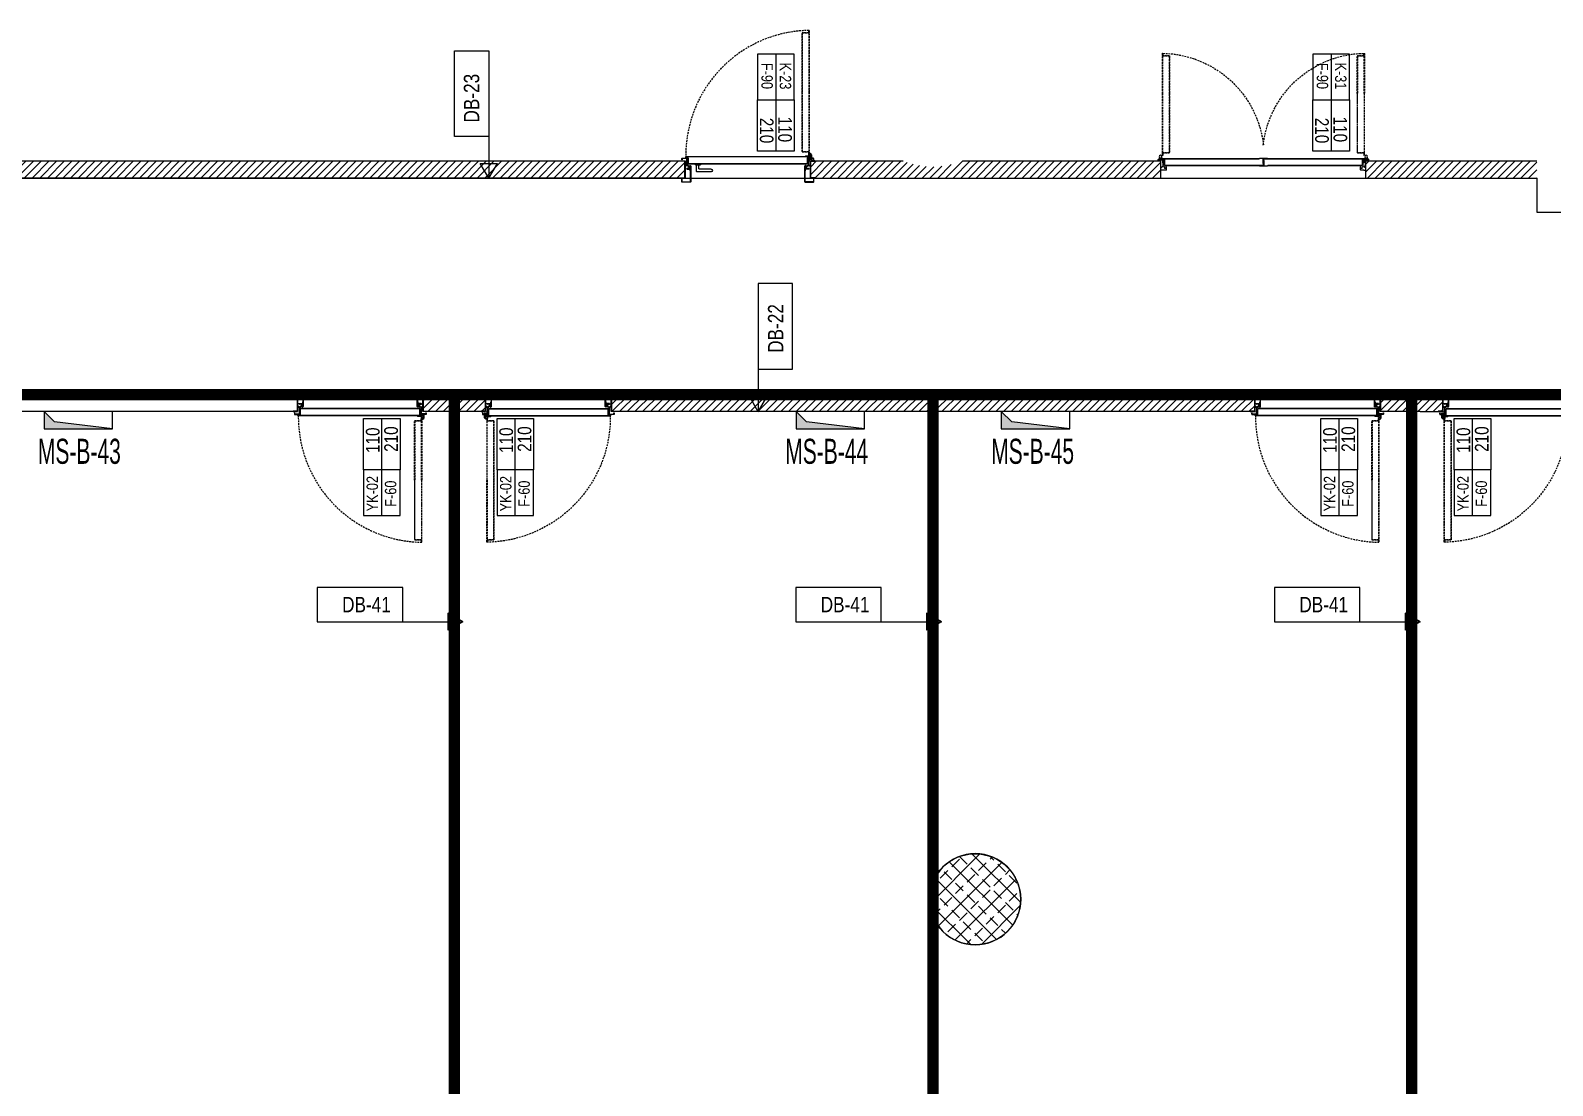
# Model space of a CAD drawing. Header units: centimetres. Extents: x -72470 to -43129, y -18750 to -16337.
# Drawn here: x -61055 to -59719, y -17376 to -16450 of the extents above; entities that cross this region are included whole.
import ezdxf
from ezdxf.enums import TextEntityAlignment as Align

# ---------------------------------------------------------------- set-up
doc = ezdxf.new("R2010")
doc.units = ezdxf.units.CM
doc.header["$MEASUREMENT"] = 0
doc.linetypes.add('11-021_3001-BLOK_B_ZEMIN_KAT$0$HIDDEN2', pattern=[4.7625, 3.175, -1.5875])
doc.linetypes.add('DUZ', pattern=[0])
doc.layers.get('0').update_dxf_attribs({"linetype": 'DUZ', "lineweight": 0})
doc.layers.get('Defpoints').update_dxf_attribs({"lineweight": 0})
doc.layers.add('11-021_3001-BLOK_B_ZEMIN_KAT$0$2DALANNET', color=1, linetype='Continuous', plot=False)
for name, color, linetype in [('11-021_3001-BLOK_B_ZEMIN_KAT$0$2DDUVAR', 3, 'Continuous'), ('11-021_3001-BLOK_B_ZEMIN_KAT$0$2DKAPI', 180, 'Continuous'), ('11-021_3001-BLOK_B_ZEMIN_KAT$0$2DKAPIPOZU', 162, 'Continuous'), ('11-021_3001-BLOK_B_ZEMIN_KAT$0$2DPOZ DUVAR', 144, 'Continuous'), ('11-021_3001-BLOK_B_ZEMIN_KAT$0$2DSIVA', 30, 'Continuous'), ('11-021_3001-BLOK_B_ZEMIN_KAT$0$2DTARAMA-DUVAR', 250, 'Continuous'), ('11-021_3001-BLOK_B_ZEMIN_KAT$0$2DTARAMA1', 253, 'Continuous'), ('11-021_3001-BLOK_B_ZEMIN_KAT$0$2DYAZI_SAFT', 212, 'Continuous'), ('11-021_500-BLOK A-str_zemin_kat$0$2DKOLON', 4, 'Continuous'), ('11-021_500-BLOK A-str_zemin_kat$0$2DTARAMA1', 253, 'Continuous'), ('11-021_500-BLOK B-str_zemin_kat$0$2DTARAMA-SAFT', 251, 'Continuous'), ('11-021_500-BLOK B-str_zemin_kat$0$2DTARAMA1', 253, 'Continuous'), ('AREA_JLL', 242, 'Continuous')]:
    doc.layers.add(name, color=color, linetype=linetype)
doc.styles.add('11-021_3001-BLOK_B_ZEMIN_KAT$0$ARIAL', font='arial.ttf', dxfattribs={"width": 0.8})
doc.styles.add('11-021_3001-BLOK_B_ZEMIN_KAT$0$OLCU', font='arial.ttf', dxfattribs={"width": 0.8})
doc.styles.add('11-021_3001-BLOK_B_ZEMIN_KAT$0$yazi', font='calibri.ttf', dxfattribs={"width": 0.6})
pattern_1 = [(45, (-56902.8123, -18059.437), (-3.367596, 3.367596), [])]

# ---------------------------------------------------------------- blocks, each defined once
blk = doc.blocks.new('11-021_3001-BLOK_B_ZEMIN_KAT$0$KT-110')
blk.add_line((108.4, 2.5), (108.4, 2.5))
at = {"layer": '11-021_3001-BLOK_B_ZEMIN_KAT$0$2DKAPI'}
for p, q in [((-1.7, 2.3), (-1.7, 2.1)), ((-1.4, 2.3), (-1.4, 2.1)), ((1.1, 2), (-1.2, 2)), ((1.1, 1.7), (-1.2, 1.7)), ((-1, 2), (-1, 2.3)), ((1.1, 2), (1.7, 2)), ((1.2, 1.5), (1.2, -0.5)), ((1.5, 1.5), (1.5, -0.5)), ((108.5, 1.5), (108.5, -0.5)), ((1.7, -7), (0.1, -7)), ((1.5, -0.5), (1.2, -0.5)), ((108.3, -7), (110, -7))]:
    blk.add_line(p, q, dxfattribs=at)
at = {"layer": '11-021_3001-BLOK_B_ZEMIN_KAT$0$2DKAPI', "lineweight": -2}
for p, q in [((-0.9, 5.3), (-0.9, 2.5)), ((-0.4, 5.3), (-0.4, 2.5)), ((-0.2, 4.2), (0, 4.6)), ((0.2, 4), (2.1, 3.7)), ((0.6, 3.5), (0.6, 2.7)), ((0.7, 3.7), (109.6, 3.7)), ((0.7, 3.5), (109.6, 3.5)), ((0.7, 3.5), (0.7, 2.7)), ((0.7, 2.7), (2.7, 2.7)), ((0.7, 2.6), (2.8, 2.6)), ((0.8, 2.9), (2.8, 2.9)), ((0.8, 2.9), (0.8, 2.8)), ((0.8, 2.8), (2.8, 2.8)), ((1.3, 4.3), (2.1, 4.2)), ((2.2, 4.2), (4.4, 4.2)), ((2.5, 2.6), (2.8, 2.4)), ((2.7, 2.7), (2.7, 2.6)), ((2.8, 2.8), (2.8, -2.6)), ((2.9, 2.8), (2.9, -2.6)), ((107.4, 2.8), (107.4, -2.6)), ((107.5, 2.9), (109.5, 2.9)), ((107.5, 2.8), (109.5, 2.8)), ((107.5, 2.8), (107.5, -2.6)), ((107.5, 2.6), (109.6, 2.6)), ((107.5, 2.4), (107.7, 2.6)), ((107.6, 2.7), (109.6, 2.7)), ((107.6, 2.7), (107.6, 2.6)), ((109.5, 2.9), (109.5, 2.8)), ((109.6, 3.5), (109.6, 2.7)), ((109.7, 3.5), (109.7, 2.7)), ((2.9, -2.6), (107.4, -2.6)), ((2.9, -2.8), (107.4, -2.8)), ((4.9, -8.5), (4.9, -4.4)), ((105.2, -8.5), (105.2, -4.4))]:
    blk.add_line(p, q, dxfattribs=at)
at = {"layer": '11-021_3001-BLOK_B_ZEMIN_KAT$0$2DKAPI'}
for points in [[(0, -15), (-4, -15), (-4, -14.7), (-1, -14.7), (-0.3, -14.7), (-0.3, -0.3), (-4, -0.3), (-4, 0), (0, 0)], [(1.7, 1.6), (1.9, 1.6), (1.9, -0.4), (1.7, -0.4)], [(108.1, 1.6), (108.3, 1.6), (108.3, -0.4), (108.1, -0.4)], [(110, -15), (114, -15), (114, -14.7), (111, -14.7), (110.3, -14.7), (110.3, -0.3), (114, -0.3), (114, 0), (110, 0)]]:
    blk.add_lwpolyline(points, close=True, dxfattribs=at)
at = {"layer": '11-021_3001-BLOK_B_ZEMIN_KAT$0$2DKAPI', "lineweight": -2}
for points in [[(3.1, -4.4), (3.1, -5.1, 0.414214), (3.3, -5.3), (4.1, -5.3, 0.494565), (4.3, -5), (4.3, -5), (4.1, -4.4, -1.142909), (4.7, -4.3), (4.7, -6.6, -0.414214), (4.3, -7), (1.7, -7), (1.7, -6.8), (4.3, -6.8, 0.414214), (4.5, -6.6), (4.5, -4.3, 1.142909), (4.3, -4.3), (4.5, -5, -0.494565), (4.1, -5.5), (3.3, -5.5, -0.414214), (2.9, -5.1), (2.9, -4.4, 0.414214), (2.7, -4.2), (1.9, -4.2, -0.388473), (1.5, -3.8), (1.5, -3.8), (1.5, -3.8, -0.016382), (1.5, -3.8), (1.5, 1.6, -0.267949), (1.7, 1.9, 0.767327), (1.6, 2.3), (-2.4, 2.3, 0.414214), (-2.6, 2.1), (-2.6, 1), (-2.8, 1), (-2.8, 2.1, -0.414214), (-2.4, 2.5), (1.6, 2.5, -0.767327), (1.8, 1.8, 0.267949), (1.7, 1.6), (1.7, -3.8, 0.414214), (1.9, -4), (2.7, -4, -0.414214)], [(106.9, -4.4), (106.9, -5.1, -0.414214), (106.7, -5.3), (105.9, -5.3, -0.494565), (105.7, -5), (105.7, -5), (105.9, -4.4, 1.142909), (105.3, -4.3), (105.3, -6.6, 0.414214), (105.7, -7), (108.3, -7), (108.3, -6.8), (105.7, -6.8, -0.414214), (105.5, -6.6), (105.5, -4.3, -1.142909), (105.7, -4.3), (105.5, -5, 0.494565), (105.9, -5.5), (106.7, -5.5, 0.414214), (107.1, -5.1), (107.1, -4.4, -0.414214), (107.3, -4.2), (108.1, -4.2, 0.388473), (108.5, -3.8), (108.5, -3.8), (108.5, -3.8, 0.016382), (108.5, -3.8), (108.5, 1.6, 0.267949), (108.3, 1.9, -0.767327), (108.4, 2.3), (112.4, 2.3, -0.414214), (112.6, 2.1), (112.6, 1), (112.8, 1), (112.8, 2.1, 0.414214), (112.4, 2.5), (108.4, 2.5, 0.767327), (108.2, 1.8, -0.267949), (108.3, 1.6), (108.3, -3.8, -0.414214), (108.1, -4), (107.3, -4, 0.414214)], [(5, -18.2, -0.414214), (4.8, -18.5), (-2.6, -18.5, -0.414214), (-2.9, -18.2), (-2.9, -16), (-2.8, -16), (-2.8, -18.2, 0.414214), (-2.6, -18.3), (4.8, -18.3, 0.414214), (4.9, -18.2), (4.9, -8.5, -1), (4.4, -8.5), (4.4, -7.5), (4.6, -7.5), (4.6, -8.5, 1), (4.7, -8.5), (4.7, -4.4, -1), (5, -4.4)], [(105, -18.2, 0.414214), (105.3, -18.5), (112.7, -18.5, 0.414214), (112.9, -18.2), (112.9, -16), (112.8, -16), (112.8, -18.2, -0.414214), (112.7, -18.3), (105.3, -18.3, -0.414214), (105.2, -18.2), (105.2, -8.5, 1), (105.6, -8.5), (105.6, -7.5), (105.5, -7.5), (105.5, -8.5, -1), (105.3, -8.5), (105.3, -4.4, 1), (105, -4.4)]]:
    blk.add_lwpolyline(points, format="xyb", close=True, dxfattribs=at)
at = {"layer": '11-021_3001-BLOK_B_ZEMIN_KAT$0$2DKAPI'}
for points in [[(0.2, -4.9), (0, -4.7), (1.3, -3.6), (1.5, -3.8, 0.005789), (1.5, -3.8)], [(4.1, -6.6), (4, -6.4), (2.8, -6.6), (1.6, -6.5, 0.465986), (1.4, -6.7), (1.4, -6.9, 0.414214), (1.6, -7.1), (4.5, -7.1, -0.414214), (4.6, -7.2), (4.6, -8.5), (4.7, -8.5), (4.7, -7.2, 0.414214), (4.5, -7), (1.6, -7, -0.414214), (1.5, -6.9), (1.5, -6.7, -0.465987), (1.6, -6.6), (2.8, -6.8)], [(106, -6.6), (106, -6.4), (107.3, -6.6), (108.4, -6.5, -0.465986), (108.7, -6.7), (108.7, -6.9, -0.414214), (108.4, -7.1), (105.6, -7.1, 0.414214), (105.5, -7.2), (105.5, -8.5), (105.3, -8.5), (105.3, -7.2, -0.414214), (105.6, -7), (108.4, -7, 0.414214), (108.5, -6.9), (108.5, -6.7, 0.465987), (108.4, -6.6), (107.3, -6.8)], [(109.8, -4.9), (110, -4.7), (108.7, -3.6), (108.5, -3.8, -0.005789), (108.5, -3.8)]]:
    blk.add_lwpolyline(points, format="xyb", close=True, dxfattribs=at)
at = {"layer": '11-021_3001-BLOK_B_ZEMIN_KAT$0$2DKAPI', "lineweight": -2}
blk.add_circle((0.4, 5.3), 0.8, dxfattribs=at)
at = {"layer": '11-021_3001-BLOK_B_ZEMIN_KAT$0$2DKAPI'}
for centre, radius, start, end in [((-1.2, 2.1), 0.45, 180, 270), ((-1.2, 2.1), 0.15, 180, 270), ((1.1, 1.5), 0.45, 0, 90), ((1.1, 1.5), 0.15, 0, 90), ((0, -4.7), 0.3, 270, 308.8945), ((1.5, -3.8), 0.3, 218.8945, 292.0243), ((108.5, -3.8), 0.3, 247.9757, 321.1055), ((110, -4.7), 0.3, 231.1055, 270)]:
    blk.add_arc(centre, radius, start, end, dxfattribs=at)
at = {"layer": '11-021_3001-BLOK_B_ZEMIN_KAT$0$2DKAPI', "lineweight": -2}
for centre, radius, start, end in [((0.4, 5.3), 1.3, 232.0201, 180), ((0.7, 3.5), 0.1, 90, 180), ((0.7, 2.7), 0.1, 180, 270), ((2.2, 4.7), 0.5, 259.1988, 270), ((2.2, 4.2), 0.5, 259.3041, 270), ((2.8, 2.8), 0.1, 0, 90), ((4.4, 3.7), 0.5, 0, 90), ((107.5, 2.8), 0.1, 90, 180), ((109.6, 3.5), 0.1, 0, 90), ((109.6, 2.7), 0.1, 270, 0), ((2.9, -2.6), 0.1, 180, 270), ((107.4, -2.6), 0.1, 270, 0)]:
    blk.add_arc(centre, radius, start, end, dxfattribs=at)
at = {"layer": '11-021_3001-BLOK_B_ZEMIN_KAT$0$2DTARAMA1', "linetype": '11-021_3001-BLOK_B_ZEMIN_KAT$0$HIDDEN2', "ltscale": 0.5}
for points in [[(7.3, 60.2), (7.3, 112.3, 0.414214), (7.1, 112.4), (1.4, 112.4, -0.414214), (1.3, 112.6), (1.3, 114.4, -1), (1.3, 114.4), (1.3, 112.6, 1), (1.5, 112.6), (1.5, 114.4, 1), (1.1, 114.4), (1.1, 60.2)], [(1.2, 60.2), (1.2, 114.4, -1), (1.4, 114.4), (1.4, 112.6, -1), (1.4, 112.6), (1.4, 114.4, 1), (1.2, 114.4), (1.2, 112.6, 0.414214), (1.4, 112.4), (7.1, 112.4, -0.414214), (7.2, 112.3), (7.2, 60.2)], [(7.3, 60.2), (7.3, 60.2), (7.3, 8.2, -0.414214), (7.1, 8.1), (1.4, 8.1, 0.414214), (1.3, 7.9), (1.3, 6.1, 1), (1.3, 6.1), (1.3, 7.9, -1), (1.5, 7.9), (1.5, 6.1, -1), (1.1, 6.1), (1.1, 60.2)], [(1.2, 60.2), (1.2, 60.2), (1.2, 6.1, 1), (1.4, 6.1), (1.4, 7.9, 1), (1.4, 7.9), (1.4, 6.1, -1), (1.2, 6.1), (1.2, 7.9, -0.414214), (1.4, 8.1), (7.1, 8.1, 0.414214), (7.2, 8.2), (7.2, 60.2)]]:
    blk.add_lwpolyline(points, format="xyb", dxfattribs=at)
blk.add_arc((-0.5, 4.7), 109.9, 359.0431, 89.046, dxfattribs=at)
at = {"layer": 'Defpoints'}
blk.add_lwpolyline([(110, -15), (110, 0), (117.8, 0)], dxfattribs=at)
blk = doc.blocks.new('11-021_3001-BLOK_B_ZEMIN_KAT$0$KAPINO')
blk.add_line((-19, 11.1), (66, 11.1))
for points in [[(21, 27.1), (-19, 27.1), (-19, -5), (21, -5)], [(21, 27.1), (66, 27.1), (66, -5), (21, -5)]]:
    blk.add_lwpolyline(points, close=True)
at = {"color": 2, "style": '11-021_3001-BLOK_B_ZEMIN_KAT$0$OLCU', "width": 0.8}
for tag, height, p in [('KAP.NO', 10, (0, 19.5)), ('GENISLIK', 12, (46.9, 19.1)), ('YANGIN', 10, (0, 3.4)), ('YUKSEKLIK', 12, (47.9, 3))]:
    blk.add_attdef(tag, text='', height=height, dxfattribs=at).set_placement(p, align=Align.MIDDLE_CENTER)
blk = doc.blocks.new('*U21')
for p, q in [((-78.6, 0), (-28.6, 0)), ((-28.6, 0), (6.56, 0)), ((6.56, 0), (-2.1, 5)), ((-2.1, 5), (-2.1, -5)), ((6.56, 0), (-2.1, -5))]:
    blk.add_line(p, q)
blk.add_lwpolyline([(-78.6, 0), (-28.6, 0), (-28.6, 20), (-78.6, 20)], close=True)
at = {"style": '11-021_3001-BLOK_B_ZEMIN_KAT$0$yazi'}
blk.add_attdef('DUVARTIPI', text='', height=9, dxfattribs=at).set_placement((-52.63, 8.31), align=Align.MIDDLE_CENTER)
blk = doc.blocks.new('*U22')
for p, q in [((-78.6, 0), (-28.6, 0)), ((-28.6, 0), (-4.15, 0)), ((-4.15, 0), (-12.81, 5)), ((-12.81, 5), (-12.81, -5)), ((-4.15, 0), (-12.81, -5))]:
    blk.add_line(p, q)
blk.add_lwpolyline([(-78.6, 0), (-28.6, 0), (-28.6, 20), (-78.6, 20)], close=True)
at = {"style": '11-021_3001-BLOK_B_ZEMIN_KAT$0$yazi'}
blk.add_attdef('DUVARTIPI', text='', height=9, dxfattribs=at).set_placement((-52.63, 8.31), align=Align.MIDDLE_CENTER)
blk = doc.blocks.new('11-021_3001-BLOK_B_ZEMIN_KAT$0$KÇ KOLU')
at = {"layer": '11-021_3001-BLOK_B_ZEMIN_KAT$0$2DKAPI'}
for p, q in [((-2.3, 0), (2.2, 0)), ((2.2, 0), (2.2, -0.5)), ((-11.7, -4.4), (-1.4, -4.4, 0)), ((-11.7, -6.7), (0.9, -6.7, 0)), ((-2.3, 0), (-2.3, -0.5)), ((-1.3, -0.5, 0), (-2.3, -0.5)), ((-1.3, -0.5, 0), (1.1, -0.5, 0)), ((-1.1, -4.1, 0), (-1.1, -0.5, 0)), ((1.1, -0.5, 0), (2.2, -0.5)), ((1.1, -6.4, 0), (1.1, -0.5, 0))]:
    blk.add_line(p, q, dxfattribs=at)
at = {"layer": '11-021_3001-BLOK_B_ZEMIN_KAT$0$2DKAPI', "extrusion": (1.39258e-08, -8.46361e-09, 1)}
blk.add_line((1.2, -0.5, 0), (-1.2, -0.5, 0), dxfattribs=at)
at = {"layer": '11-021_3001-BLOK_B_ZEMIN_KAT$0$2DKAPI'}
for centre, radius, start, end in [((-11.7, -5.5), 1.15, 90, 270), ((0.9, -6.4, 0), 0.25, 270.001, 0.001)]:
    blk.add_arc(centre, radius, start, end, dxfattribs=at)
at = {"layer": '11-021_3001-BLOK_B_ZEMIN_KAT$0$2DKAPI', "extrusion": (-1.0365e-12, 6.70829e-08, 1)}
blk.add_arc((-1.4, -4.1, 0), 0.25, 270.001, 0, dxfattribs=at)
blk = doc.blocks.new('11-021_3001-BLOK_B_ZEMIN_KAT$0$k-22-15')
blk.add_line((-108.4, 2.5), (-108.4, 2.5))
at = {"layer": '11-021_3001-BLOK_B_ZEMIN_KAT$0$2DDUVAR'}
for p, q in [((-110, -15), (-110, 0)), ((0, -15), (0, 0))]:
    blk.add_line(p, q, dxfattribs=at)
at = {"layer": '11-021_3001-BLOK_B_ZEMIN_KAT$0$2DKAPI', "lineweight": -2}
for p, q in [((-109.7, 3.5), (-109.7, 2.7)), ((-0.7, 3.7), (-109.6, 3.7)), ((-0.7, 3.5), (-109.6, 3.5)), ((-109.6, 3.5), (-109.6, 2.7)), ((-107.6, 2.7), (-109.6, 2.7)), ((-107.5, 2.6), (-109.6, 2.6)), ((-107.5, 2.9), (-109.5, 2.9)), ((-109.5, 2.9), (-109.5, 2.7)), ((-107.5, 2.7), (-109.5, 2.7)), ((-107.5, 2.4), (-107.7, 2.6)), ((-107.6, 2.7), (-107.6, 2.6)), ((-107.5, 2.7), (-107.5, -2.6)), ((-107.4, 2.7), (-107.4, -2.6)), ((-2.2, 4.2), (-4.4, 4.2)), ((-2.9, 2.7), (-2.9, -2.6)), ((-0.8, 2.9), (-2.8, 2.9)), ((-0.8, 2.7), (-2.8, 2.7)), ((-2.8, 2.7), (-2.8, -2.6)), ((-0.7, 2.6), (-2.8, 2.6)), ((-2.5, 2.6), (-2.8, 2.4)), ((-0.7, 2.7), (-2.7, 2.7)), ((-2.7, 2.7), (-2.7, 2.6)), ((-1.3, 4.3), (-2.1, 4.2)), ((-0.2, 4), (-2.1, 3.7)), ((-0.8, 2.9), (-0.8, 2.7)), ((-0.7, 3.5), (-0.7, 2.7)), ((-0.6, 3.5), (-0.6, 2.7)), ((0.2, 4.2), (0, 4.6)), ((0.4, 5.3), (0.4, 2.5)), ((0.9, 5.3), (0.9, 2.5)), ((-2.9, -2.6), (-107.4, -2.6)), ((-2.9, -2.8), (-107.4, -2.8)), ((-105.2, -8.5), (-105.2, -4.4)), ((-4.9, -8.5), (-4.9, -4.4))]:
    blk.add_line(p, q, dxfattribs=at)
at = {"layer": '11-021_3001-BLOK_B_ZEMIN_KAT$0$2DKAPI'}
for p, q in [((-108.5, 1.5), (-108.5, -0.5)), ((-1.1, 2), (-1.7, 2)), ((-1.5, 1.5), (-1.5, -0.5)), ((-1.2, 1.5), (-1.2, -0.5)), ((-1.1, 2), (1.2, 2)), ((-1.1, 1.7), (1.2, 1.7)), ((1, 2), (1, 2.3)), ((1.4, 2.3), (1.4, 2.1)), ((1.7, 2.3), (1.7, 2.1)), ((-1.5, -0.5), (-1.2, -0.5))]:
    blk.add_line(p, q, dxfattribs=at)
for points in [[(-110, -15), (-114, -15), (-114, -14.7), (-111, -14.7), (-110.3, -14.7), (-110.3, -0.3), (-114, -0.3), (-114, 0), (-110, 0)], [(-108.1, 1.6), (-108.3, 1.6), (-108.3, -0.4), (-108.1, -0.4)], [(-1.7, 1.6), (-1.9, 1.6), (-1.9, -0.4), (-1.7, -0.4)], [(0, -15), (4, -15), (4, -14.7), (1, -14.7), (0.3, -14.7), (0.3, -0.3), (4, -0.3), (4, 0), (0, 0)]]:
    blk.add_lwpolyline(points, close=True, dxfattribs=at)
at = {"layer": '11-021_3001-BLOK_B_ZEMIN_KAT$0$2DKAPI', "lineweight": -2}
for points in [[(-106.9, -4.4), (-106.9, -5.1, 0.414214), (-106.7, -5.3), (-105.9, -5.3, 0.494565), (-105.7, -5), (-105.7, -5), (-105.9, -4.4, -1.142909), (-105.3, -4.3), (-105.3, -6.6, -0.414214), (-105.7, -7), (-108.3, -7), (-108.3, -6.8), (-105.7, -6.8, 0.414214), (-105.5, -6.6), (-105.5, -4.3, 1.142909), (-105.7, -4.3), (-105.5, -5, -0.494565), (-105.9, -5.5), (-106.7, -5.5, -0.414214), (-107.1, -5.1), (-107.1, -4.4, 0.414214), (-107.3, -4.2), (-108.1, -4.2, -0.388473), (-108.5, -3.8), (-108.5, -3.8), (-108.5, -3.8, -0.016382), (-108.5, -3.8), (-108.5, 1.6, -0.267949), (-108.3, 1.9, 0.767327), (-108.4, 2.3), (-112.4, 2.3, 0.414214), (-112.6, 2.1), (-112.6, 1), (-112.8, 1), (-112.8, 2.1, -0.414214), (-112.4, 2.5), (-108.4, 2.5, -0.767327), (-108.2, 1.8, 0.267949), (-108.3, 1.6), (-108.3, -3.8, 0.414214), (-108.1, -4), (-107.3, -4, -0.414214)], [(-3.1, -4.4), (-3.1, -5.1, -0.414214), (-3.3, -5.3), (-4.1, -5.3, -0.494565), (-4.3, -5), (-4.3, -5), (-4.1, -4.4, 1.142909), (-4.7, -4.3), (-4.7, -6.6, 0.414214), (-4.3, -7), (-1.7, -7), (-1.7, -6.8), (-4.3, -6.8, -0.414214), (-4.5, -6.6), (-4.5, -4.3, -1.142909), (-4.3, -4.3), (-4.5, -5, 0.494565), (-4.1, -5.5), (-3.3, -5.5, 0.414214), (-2.9, -5.1), (-2.9, -4.4, -0.414214), (-2.7, -4.2), (-1.9, -4.2, 0.388473), (-1.5, -3.8), (-1.5, -3.8), (-1.5, -3.8, 0.016382), (-1.5, -3.8), (-1.5, 1.6, 0.267949), (-1.7, 1.9, -0.767327), (-1.6, 2.3), (2.4, 2.3, -0.414214), (2.6, 2.1), (2.6, 1), (2.8, 1), (2.8, 2.1, 0.414214), (2.4, 2.5), (-1.6, 2.5, 0.767327), (-1.8, 1.8, -0.267949), (-1.7, 1.6), (-1.7, -3.8, -0.414214), (-1.9, -4), (-2.7, -4, 0.414214)], [(-105, -18.3, -0.414214), (-105.3, -18.5), (-112.7, -18.5, -0.414214), (-112.9, -18.3), (-112.9, -16), (-112.8, -16), (-112.8, -18.3, 0.414214), (-112.7, -18.4), (-105.3, -18.4, 0.414214), (-105.2, -18.3), (-105.2, -8.5, -1), (-105.6, -8.5), (-105.6, -7.5), (-105.4, -7.5), (-105.4, -8.5, 1), (-105.3, -8.5), (-105.3, -4.4, -1), (-105, -4.4)], [(-5, -18.3, 0.414214), (-4.8, -18.5), (2.6, -18.5, 0.414214), (2.9, -18.3), (2.9, -16), (2.7, -16), (2.7, -18.3, -0.414214), (2.6, -18.4), (-4.8, -18.4, -0.414214), (-4.9, -18.3), (-4.9, -8.5, 1), (-4.4, -8.5), (-4.4, -7.5), (-4.5, -7.5), (-4.5, -8.5, -1), (-4.7, -8.5), (-4.7, -4.4, 1), (-5, -4.4)]]:
    blk.add_lwpolyline(points, format="xyb", close=True, dxfattribs=at)
at = {"layer": '11-021_3001-BLOK_B_ZEMIN_KAT$0$2DKAPI'}
for points in [[(-109.8, -4.9), (-110, -4.7), (-108.7, -3.6), (-108.5, -3.8, 0.005789), (-108.5, -3.8)], [(-105.9, -6.6), (-106, -6.4), (-107.2, -6.6), (-108.4, -6.5, 0.465986), (-108.6, -6.7), (-108.6, -6.9, 0.414214), (-108.4, -7.1), (-105.5, -7.1, -0.414214), (-105.4, -7.3), (-105.4, -8.5), (-105.3, -8.5), (-105.3, -7.3, 0.414214), (-105.5, -7), (-108.4, -7, -0.414214), (-108.5, -6.9), (-108.5, -6.7, -0.465987), (-108.4, -6.6), (-107.2, -6.8)], [(-4, -6.6), (-4, -6.4), (-2.8, -6.6), (-1.6, -6.5, -0.465986), (-1.4, -6.7), (-1.4, -6.9, -0.414214), (-1.6, -7.1), (-4.4, -7.1, 0.414214), (-4.5, -7.3), (-4.5, -8.5), (-4.7, -8.5), (-4.7, -7.3, -0.414214), (-4.4, -7), (-1.6, -7, 0.414214), (-1.5, -6.9), (-1.5, -6.7, 0.465987), (-1.6, -6.6), (-2.8, -6.8)], [(-0.2, -4.9), (0, -4.7), (-1.3, -3.6), (-1.5, -3.8, -0.005789), (-1.5, -3.8)]]:
    blk.add_lwpolyline(points, format="xyb", close=True, dxfattribs=at)
at = {"layer": '11-021_3001-BLOK_B_ZEMIN_KAT$0$2DKAPI', "lineweight": -2}
blk.add_circle((-0.4, 5.3), 0.8, dxfattribs=at)
for centre, radius, start, end in [((-109.6, 3.5), 0.1, 90, 180), ((-109.6, 2.7), 0.1, 180, 270), ((-107.5, 2.7), 0.1, 0, 90), ((-4.4, 3.7), 0.5, 90, 180), ((-2.8, 2.7), 0.1, 90, 180), ((-2.2, 4.7), 0.5, 270, 280.8012), ((-2.2, 4.2), 0.5, 270, 280.6959), ((-0.4, 5.3), 1.3, 0, 307.9799), ((-0.7, 3.5), 0.1, 0, 90), ((-0.7, 2.7), 0.1, 270, 0), ((-107.4, -2.6), 0.1, 180, 270), ((-2.9, -2.6), 0.1, 270, 0)]:
    blk.add_arc(centre, radius, start, end, dxfattribs=at)
at = {"layer": '11-021_3001-BLOK_B_ZEMIN_KAT$0$2DKAPI'}
for centre, radius, start, end in [((-1.1, 1.5), 0.45, 90, 180), ((-1.1, 1.5), 0.15, 90, 180), ((1.2, 2.1), 0.45, 270, 0), ((1.2, 2.1), 0.15, 270, 0), ((-110, -4.7), 0.3, 270, 308.8945), ((-108.5, -3.8), 0.3, 218.8945, 292.0243), ((-1.5, -3.8), 0.3, 247.9757, 321.1055), ((0, -4.7), 0.3, 231.1055, 270)]:
    blk.add_arc(centre, radius, start, end, dxfattribs=at)
at = {"layer": '11-021_3001-BLOK_B_ZEMIN_KAT$0$2DTARAMA1', "linetype": '11-021_3001-BLOK_B_ZEMIN_KAT$0$HIDDEN2', "ltscale": 0.5}
for points in [[(-7.3, 60.2), (-7.3, 112.3, -0.414214), (-7.1, 112.4), (-1.4, 112.4, 0.414214), (-1.3, 112.6), (-1.3, 114.4, 1), (-1.3, 114.4), (-1.3, 112.6, -1), (-1.5, 112.6), (-1.5, 114.4, -1), (-1.1, 114.4), (-1.1, 60.2)], [(-1.2, 60.2), (-1.2, 114.4, 1), (-1.4, 114.4), (-1.4, 112.6, 1), (-1.4, 112.6), (-1.4, 114.4, -1), (-1.2, 114.4), (-1.2, 112.6, -0.414214), (-1.4, 112.4), (-7.1, 112.4, 0.414214), (-7.2, 112.3), (-7.2, 60.2)], [(-7.3, 60.2), (-7.3, 60.2), (-7.3, 8.2, 0.414214), (-7.1, 8.1), (-1.4, 8.1, -0.414214), (-1.3, 7.9), (-1.3, 6.1, -1), (-1.3, 6.1), (-1.3, 7.9, 1), (-1.5, 7.9), (-1.5, 6.1, 1), (-1.1, 6.1), (-1.1, 60.2)], [(-1.2, 60.2), (-1.2, 60.2), (-1.2, 6.1, -1), (-1.4, 6.1), (-1.4, 7.9, -1), (-1.4, 7.9), (-1.4, 6.1, 1), (-1.2, 6.1), (-1.2, 7.9, 0.414214), (-1.4, 8.1), (-7.1, 8.1, -0.414214), (-7.2, 8.2), (-7.2, 60.2)]]:
    blk.add_lwpolyline(points, format="xyb", dxfattribs=at)
blk.add_arc((0.5, 4.7), 109.9, 90.954, 180.9569, dxfattribs=at)
at = {"layer": 'Defpoints'}
for points in [[(-133.9, -15), (-110, -15), (-110, 0), (-133.9, 0)], [(23.9, -15), (0, -15), (0, 0), (23.9, 0)]]:
    blk.add_lwpolyline(points, dxfattribs=at)
at = {"xscale": -1}
blk.add_blockref('11-021_3001-BLOK_B_ZEMIN_KAT$0$KÇ KOLU', (-98.9, -2.8), dxfattribs=at)
blk = doc.blocks.new('11-021_3001-BLOK_B_ZEMIN_KAT$0$K13')
at = {"layer": '11-021_3001-BLOK_B_ZEMIN_KAT$0$2DKAPI'}
for p, q in [((2, 8), (0, 8)), ((1.5, -0.5), (1.5, 1.5)), ((1.8, 1.5), (1.5, 1.5)), ((1.8, -0.5), (1.8, 1.5)), ((2.8, -1.2), (2.8, 2)), ((3.1, 2), (2.8, 2)), ((3.1, -1.2), (3.1, 2)), ((86.7, 4.5), (86.7, 4.3)), ((93.4, 4.6), (86.8, 4.6)), ((93.4, 4.5), (86.8, 4.5)), ((86.8, 4.5), (86.8, 4.3)), ((90.6, 4.3), (86.8, 4.3)), ((90.6, 4.2), (86.8, 4.2)), ((90.7, 4.4), (86.9, 4.4)), ((86.9, 4.4), (86.9, 4.3)), ((90.7, 4.3), (86.9, 4.3)), ((89.4, -2.3), (89.4, 2.2)), ((89.7, 2.3), (89.5, 2.3)), ((89.5, 2.2), (89.8, 2.2)), ((89.7, 2.2), (89.5, 2.2)), ((89.5, -2.3), (89.5, 2.2)), ((89.7, 2.3), (89.7, 4)), ((89.8, 2.3), (89.8, 4)), ((89.8, -1.9), (89.8, 2.2)), ((89.8, 1.9), (90.4, 1.3)), ((89.8, 0.6), (90.4, 0.6)), ((89.8, 0.4), (90.4, 0.4)), ((90.4, -0.4), (90.4, 3.9)), ((90.4, 3.9), (90.7, 3.9)), ((90.4, 1.8), (90.7, 1.8)), ((90.6, 4.3), (90.6, 4.2)), ((90.7, 4.3), (90.7, -0.4)), ((90.8, 4.3), (90.8, -0.4)), ((93.4, 4.6), (93.9, 4.1)), ((93.4, 4.5), (93.8, 4.1)), ((176.9, -1.2), (176.9, 2)), ((176.9, 2), (177.2, 2)), ((177.2, -1.2), (177.2, 2)), ((178, 8), (180, 8)), ((178.2, -0.5), (178.2, 1.5)), ((178.2, 1.5), (178.5, 1.5)), ((178.5, -0.5), (178.5, 1.5)), ((-1.4, -1.3), (-1.4, -1.1)), ((-1.4, -2.3), (-1.4, -1.5)), ((-1.1, -1.3), (-1.1, -1.1)), ((-1.1, -2.3), (-1.1, -1.5)), ((1.4, -0.7), (-0.9, -0.7)), ((1.4, -1), (-0.9, -1)), ((-0.2, -2.4), (-0.9, -2.4)), ((-0.7, -1), (-0.7, -1.3)), ((-0.1, -2.4), (-0.4, -2.2)), ((0.6, -2.8), (-0.1, -2)), ((2.7, -1.7), (0, -1.7)), ((1.4, -1), (2, -1)), ((2.2, -1.4), (2.7, -1.4)), ((86.8, -2.5), (86.3, -2)), ((86.8, -2.4), (86.4, -2)), ((86.8, -2.4), (93.4, -2.4)), ((86.8, -2.5), (93.4, -2.5)), ((89.5, -0.2), (89.8, -0.2)), ((89.8, -1.9), (89.5, -1.9)), ((89.5, -2.3), (93.3, -2.3)), ((89.5, -2.4), (93.3, -2.4)), ((89.6, -2.2), (93.4, -2.2)), ((89.6, -2.3), (89.6, -2.2)), ((89.6, -2.3), (93.4, -2.3)), ((90.7, -0.4), (90.4, -0.4)), ((90.4, -0.5), (90.4, -1.9)), ((90.5, -0.4), (90.7, -0.4)), ((90.5, -0.5), (90.5, -2)), ((90.5, -0.5), (90.7, -0.5)), ((93.3, -2.4), (93.3, -2.3)), ((93.4, -2.4), (93.4, -2.3)), ((93.5, -2.4), (93.5, -2.3)), ((177.8, -1.4), (177.3, -1.4)), ((177.3, -1.7), (180, -1.7)), ((178.6, -1), (178, -1)), ((178.6, -0.7), (180.9, -0.7)), ((178.6, -1), (180.9, -1)), ((179.4, -2.8), (180.1, -2)), ((180.1, -2.4), (180.4, -2.2)), ((180.2, -2.4), (180.9, -2.4)), ((180.7, -1), (180.7, -1.3)), ((181.1, -1.3), (181.1, -1.1)), ((181.1, -2.3), (181.1, -1.5)), ((181.4, -1.3), (181.4, -1.1)), ((181.4, -2.3), (181.4, -1.5))]:
    blk.add_line(p, q, dxfattribs=at)
at = {"layer": '11-021_3001-BLOK_B_ZEMIN_KAT$0$2DKAPI', "lineweight": -2}
for points in [[(3.4, 5.4), (3.4, 6.1, -0.414214), (3.6, 6.3), (4.4, 6.3, -0.494565), (4.6, 6), (4.6, 6), (4.4, 5.4, 1.142909), (5, 5.3), (5, 7.6, 0.414214), (4.6, 8), (2, 8), (2, 7.8), (4.6, 7.8, -0.414214), (4.8, 7.6), (4.8, 5.3, -1.142909), (4.6, 5.3), (4.8, 6, 0.494565), (4.4, 6.5), (3.6, 6.5, 0.414214), (3.2, 6.1), (3.2, 5.4, -0.414214), (3, 5.2), (2.2, 5.2, 0.388473), (1.8, 4.8), (1.8, 4.8), (1.8, 4.8, 0.016382), (1.8, 4.8), (1.8, -0.6, 0.267949), (2, -0.9, -0.767327), (1.9, -1.3), (-2.1, -1.3, -0.414214), (-2.3, -1.1), (-2.3, -0.5), (-2.5, -0.5), (-2.5, -1.1, 0.414214), (-2.1, -1.5), (1.9, -1.5, 0.767327), (2.1, -0.8, -0.267949), (2, -0.6), (2, 4.8, -0.414214), (2.2, 5), (3, 5, 0.414214)], [(176.6, 5.4), (176.6, 6.1, 0.414214), (176.4, 6.3), (175.6, 6.3, 0.494565), (175.4, 6), (175.4, 6), (175.6, 5.4, -1.142909), (175, 5.3), (175, 7.6, -0.414214), (175.4, 8), (178, 8), (178, 7.8), (175.4, 7.8, 0.414214), (175.2, 7.6), (175.2, 5.3, 1.142909), (175.4, 5.3), (175.2, 6, -0.494565), (175.6, 6.5), (176.4, 6.5, -0.414214), (176.8, 6.1), (176.8, 5.4, 0.414214), (177, 5.2), (177.8, 5.2, -0.388473), (178.2, 4.8), (178.2, 4.8), (178.2, 4.8, -0.016382), (178.2, 4.8), (178.2, -0.6, -0.267949), (178, -0.9, 0.767327), (178.1, -1.3), (182.1, -1.3, 0.414214), (182.3, -1.1), (182.3, -0.5), (182.5, -0.5), (182.5, -1.1, -0.414214), (182.1, -1.5), (178.1, -1.5, -0.767327), (177.9, -0.8, 0.267949), (178, -0.6), (178, 4.8, 0.414214), (177.8, 5), (177, 5, -0.414214)]]:
    blk.add_lwpolyline(points, format="xyb", close=True, dxfattribs=at)
at = {"layer": '11-021_3001-BLOK_B_ZEMIN_KAT$0$2DKAPI'}
for points in [[(0.2, 5.9), (0, 5.7), (1.6, 4.6), (1.8, 4.8, -0.005789), (1.8, 4.8)], [(179.8, 5.9), (180, 5.7), (178.4, 4.6), (178.2, 4.8, 0.005789), (178.2, 4.8)]]:
    blk.add_lwpolyline(points, format="xyb", close=True, dxfattribs=at)
for points in [[(55, 4.1), (55, 4.1), (3.2, 4.1, 0.414214), (3.1, 4), (3.1, -1.8, -0.414214), (3, -1.9), (1.1, -1.9, -1), (1.1, -1.9), (3, -1.9, 1), (3, -1.7), (1.1, -1.7, 1), (1.1, -2), (55, -2)], [(55, -2), (55, -2), (1.1, -2, -1), (1.1, -1.8), (3, -1.8, -1), (3, -1.8), (1.1, -1.8, 1), (1.1, -2), (3, -2, 0.414214), (3.2, -1.8), (3.2, 4, -0.414214), (3.2, 4), (55, 4)], [(93.9, 4.1), (176.8, 4.1, -0.414214), (176.9, 4), (176.9, -1.8, 0.414214), (177, -1.9), (178.9, -1.9, 1), (178.9, -1.9), (177, -1.9, -1), (177, -1.7), (178.9, -1.7, -1), (178.9, -2), (90.5, -2)], [(90.5, -2), (178.9, -2, 1), (178.9, -1.8), (177, -1.8, 1), (177, -1.8), (178.9, -1.8, -1), (178.9, -2), (177, -2, -0.414214), (176.8, -1.8), (176.8, 4, 0.414214), (176.8, 4), (93.9, 4)]]:
    blk.add_lwpolyline(points, format="xyb", dxfattribs=at)
for points in [[(2, -0.6), (2.2, -0.6), (2.2, 1.4), (2, 1.4)], [(178, -0.6), (177.8, -0.6), (177.8, 1.4), (178, 1.4)]]:
    blk.add_lwpolyline(points, close=True, dxfattribs=at)
for points in [[(55, 4.1), (89.7, 4.1)], [(89.7, 4), (55, 4)], [(86.3, -2), (55, -2)], [(55, -2), (86.3, -2)]]:
    blk.add_lwpolyline(points, dxfattribs=at)
for centre in [(-0.2, -3.7), (-0.2, -3.7), (180.2, -3.7), (180.2, -3.7)]:
    blk.add_circle(centre, 1.26, dxfattribs=at)
for centre, radius, start, end in [((0, 5.7), 0.3, 51.1055, 90), ((1.8, 4.8), 0.3, 67.9757, 141.1055), ((86.8, 4.5), 0.1, 90, 180), ((86.8, 4.3), 0.1, 180, 270), ((89.5, 2.2), 0.1, 105, 180), ((89.7, 4), 0.1, 0, 90), ((89.7, 2.3), 0.1, 285, 0), ((90.7, 4.3), 0.1, 0, 90), ((93.9, 4.1), 0.1, 225, 270), ((178.2, 4.8), 0.3, 38.8945, 112.0243), ((180, 5.7), 0.3, 90, 128.8945), ((-0.9, -1.1), 0.45, 90, 180), ((-0.9, -2.3), 0.45, 180, 252.9218), ((-0.9, -1.1), 0.15, 90, 180), ((-0.9, -2.3), 0.15, 180, 270), ((0, -1.9), 0.5, 126.8699, 225), ((0, -1.9), 0.2, 90, 225), ((1.4, -0.5), 0.45, 270, 0), ((1.4, -0.5), 0.15, 270, 0), ((2.7, -1.2), 0.15, 270, 0), ((2.7, -1.2), 0.45, 270, 0), ((86.3, -2.1), 0.1, 45, 90), ((89.5, -2.3), 0.1, 180, 270), ((90.5, -0.5), 0.1, 105, 180), ((90.5, -1.9), 0.1, 180, 270), ((90.7, -0.4), 0.1, 285, 0), ((93.4, -2.3), 0.1, 0, 90), ((93.4, -2.4), 0.1, 270, 0), ((177.3, -1.2), 0.45, 180, 270), ((177.3, -1.2), 0.15, 180, 270), ((178.6, -0.5), 0.45, 180, 270), ((178.6, -0.5), 0.15, 180, 270), ((180, -1.9), 0.2, 315, 90), ((180, -1.9), 0.5, 315, 53.1301), ((180.9, -1.1), 0.45, 0, 90), ((180.9, -1.1), 0.15, 0, 90), ((180.9, -2.3), 0.15, 270, 0), ((180.9, -2.3), 0.45, 287.0782, 0)]:
    blk.add_arc(centre, radius, start, end, dxfattribs=at)
at = {"layer": '11-021_3001-BLOK_B_ZEMIN_KAT$0$2DTARAMA1', "linetype": '11-021_3001-BLOK_B_ZEMIN_KAT$0$HIDDEN2', "ltscale": 0.5}
for points in [[(7.6, -59.2), (7.6, -59.2), (7.6, -7.2, 0.414214), (7.4, -7.1), (1.7, -7.1, -0.414214), (1.6, -6.9), (1.6, -5.1, -1), (1.6, -5.1), (1.6, -6.9, 1), (1.8, -6.9), (1.8, -5.1, 1), (1.4, -5.1), (1.4, -59.2)], [(1.5, -59.2), (1.5, -59.2), (1.5, -5.1, -1), (1.7, -5.1), (1.7, -6.9, -1), (1.7, -6.9), (1.7, -5.1, 1), (1.5, -5.1), (1.5, -6.9, 0.414214), (1.7, -7.1), (7.4, -7.1, -0.414214), (7.5, -7.2), (7.5, -59.2)], [(172.4, -59.2), (172.4, -59.2), (172.4, -7.2, -0.414214), (172.6, -7.1), (178.3, -7.1, 0.414214), (178.4, -6.9), (178.4, -5.1, 1), (178.4, -5.1), (178.4, -6.9, -1), (178.2, -6.9), (178.2, -5.1, -1), (178.6, -5.1), (178.6, -59.2)], [(178.5, -59.2), (178.5, -59.2), (178.5, -5.1, 1), (178.3, -5.1), (178.3, -6.9, 1), (178.3, -6.9), (178.3, -5.1, -1), (178.5, -5.1), (178.5, -6.9, -0.414214), (178.3, -7.1), (172.6, -7.1, 0.414214), (172.5, -7.2), (172.5, -59.2)], [(7.6, -59.2), (7.6, -92.2, -0.414214), (7.4, -92.3), (1.7, -92.3, 0.414214), (1.6, -92.4), (1.6, -94.3, 1), (1.6, -94.3), (1.6, -92.4, -1), (1.8, -92.4), (1.8, -94.3, -1), (1.4, -94.3), (1.4, -59.2)], [(1.5, -59.2), (1.5, -94.3, 1), (1.7, -94.3), (1.7, -92.4, 1), (1.7, -92.4), (1.7, -94.3, -1), (1.5, -94.3), (1.5, -92.4, -0.414214), (1.7, -92.2), (7.4, -92.2, 0.414214), (7.5, -92.2), (7.5, -59.2)], [(172.4, -59.2), (172.4, -92.2, 0.414214), (172.6, -92.3), (178.3, -92.3, -0.414214), (178.4, -92.4), (178.4, -94.3, -1), (178.4, -94.3), (178.4, -92.4, 1), (178.2, -92.4), (178.2, -94.3, 1), (178.6, -94.3), (178.6, -59.2)], [(178.5, -59.2), (178.5, -94.3, -1), (178.3, -94.3), (178.3, -92.4, -1), (178.3, -92.4), (178.3, -94.3, 1), (178.5, -94.3), (178.5, -92.4, 0.414214), (178.3, -92.2), (172.6, -92.2, -0.414214), (172.5, -92.2), (172.5, -59.2)]]:
    blk.add_lwpolyline(points, format="xyb", dxfattribs=at)
for centre, start, end in [((-0.2, -3.7), 271.3013, 353.5955), ((180.1, -3.7), 186.4045, 268.6987)]:
    blk.add_arc(centre, 90.8, start, end, dxfattribs=at)
blk = doc.blocks.new('*U16')
for p, q in [((-78.6, 0), (-28.6, 0)), ((-28.6, 0), (-3.64, 0)), ((-3.64, 0), (-12.3, 5)), ((-12.3, 5), (-12.3, -5)), ((-3.64, 0), (-12.3, -5))]:
    blk.add_line(p, q)
blk.add_lwpolyline([(-78.6, 0), (-28.6, 0), (-28.6, 20), (-78.6, 20)], close=True)
at = {"style": '11-021_3001-BLOK_B_ZEMIN_KAT$0$yazi'}
blk.add_attdef('DUVARTIPI', text='', height=9, dxfattribs=at).set_placement((-52.63, 8.31), align=Align.MIDDLE_CENTER)
blk = doc.blocks.new('11-021_500-BLOK A-str_zemin_kat$0$K_D_80')
at = {"layer": '11-021_500-BLOK A-str_zemin_kat$0$2DTARAMA1'}
h = blk.add_hatch(dxfattribs=at)
h.set_pattern_fill('ANSI33', color=256, scale=3)
h.set_pattern_definition([(45, (0, 0), (-13.4704, 13.4704), []), (45, (13.47, 0), (-13.4704, 13.4704), [9.525, -4.7625])])
edge = h.paths.add_edge_path()
edge.add_arc((0, 0), 40, 0, 360)
at = {"color": 0}
blk.add_circle((0, 0), 40, dxfattribs=at)

msp = doc.modelspace()

# ---------------------------------------------------------------- hatches: boundary and pattern name
at = {"layer": '11-021_3001-BLOK_B_ZEMIN_KAT$0$2DTARAMA-DUVAR'}
h = msp.add_hatch(dxfattribs=at)
h.set_pattern_fill('ANSI31', color=256, scale=1.5)
h.set_pattern_definition(pattern_1)
edge = h.paths.add_edge_path()
edge.add_line((-60480.3, -16564.4), (-61095.3, -16564.4))
edge.add_line((-61095.3, -16564.4), (-61095.3, -16538.7))
edge.add_arc((-61102.8, -16502.6), 36.9, 258.2795, 281.7205, ccw=False)
edge.add_line((-61110.3, -16538.7), (-61110.3, -16564.4))
edge.add_line((-61110.3, -16564.4), (-61484.8, -16564.4))
edge.add_line((-61484.8, -16564.4), (-61484.8, -16579.4))
edge.add_line((-61484.8, -16579.4), (-60480.3, -16579.4))
edge.add_line((-60480.3, -16579.4), (-60480.3, -16564.4))
h = msp.add_hatch(dxfattribs=at)
h.set_pattern_fill('ANSI31', color=256, scale=1.5)
h.set_pattern_definition(pattern_1)
h.paths.add_polyline_path([(-60262.8, -16569.4, -0.09535), (-60288.8, -16564.4), (-60370.3, -16564.4), (-60370.3, -16579.4), (-60262.8, -16579.4)])
h.paths.add_polyline_path([(-60062.8, -16564.4), (-60236.8, -16564.4, -0.09535), (-60262.8, -16569.4), (-60262.8, -16579.4), (-60062.8, -16579.4)])
h = msp.add_hatch(dxfattribs=at)
h.set_pattern_fill('ANSI31', color=256, scale=1.5)
h.set_pattern_definition(pattern_1)
h.paths.add_polyline_path([(-59732.8, -16564.4), (-59882.8, -16564.4), (-59882.8, -16579.4), (-59732.8, -16579.4)])
h = msp.add_hatch(dxfattribs=at)
h.set_pattern_fill('ANSI31', color=256, scale=1.5)
h.set_pattern_definition(pattern_1)
h.paths.add_polyline_path([(-60710.3, -16784.4), (-60655.3, -16784.4), (-60655.3, -16769.4), (-60710.3, -16769.4)])
h = msp.add_hatch(dxfattribs=at)
h.set_pattern_fill('ANSI31', color=256, scale=1.5)
h.set_pattern_definition(pattern_1)
h.paths.add_polyline_path([(-60545.3, -16784.4), (-59980.3, -16784.4), (-59980.3, -16769.4), (-60545.3, -16769.4)])
h = msp.add_hatch(dxfattribs=at)
h.set_pattern_fill('ANSI31', color=256, scale=1.5)
h.set_pattern_definition(pattern_1)
h.paths.add_polyline_path([(-59870.3, -16784.4), (-59815.3, -16784.4), (-59815.3, -16769.4), (-59870.3, -16769.4)])
at = {"layer": '11-021_500-BLOK A-str_zemin_kat$0$2DTARAMA1'}
h = msp.add_hatch(dxfattribs=at)
h.set_pattern_fill('ANSI33', color=256, scale=3)
h.set_pattern_definition([(45, (-49271.333, -13119.129), (-13.470384, 13.470384), []), (45, (-49257.863, -13119.129), (-13.470384, 13.470384), [9.525, -4.7625])])
h.paths.add_polyline_path([(-60185.8, -17212.4, -1), (-60265.8, -17212.4, -1)])
at = {"layer": '11-021_500-BLOK B-str_zemin_kat$0$2DTARAMA-SAFT'}
h = msp.add_hatch(color=256, dxfattribs=at)
h.dxf.hatch_style = 1
h.paths.add_polyline_path([(-61042.8, -16784.4), (-61042.8, -16799.4), (-60982.8, -16799.4), (-61033.7, -16793.2)])
h = msp.add_hatch(color=256, dxfattribs=at)
h.dxf.hatch_style = 1
h.paths.add_polyline_path([(-60382.8, -16784.4), (-60382.8, -16799.4), (-60322.8, -16799.4), (-60373.7, -16793.2)])
h = msp.add_hatch(color=256, dxfattribs=at)
h.dxf.hatch_style = 1
h.paths.add_polyline_path([(-60202.8, -16784.4), (-60202.8, -16799.4), (-60142.8, -16799.4), (-60193.7, -16793.2)])

# ---------------------------------------------------------------- linework, layer by layer
at = {"layer": '11-021_3001-BLOK_B_ZEMIN_KAT$0$2DALANNET'}
for points in [[(-64702.8, -16579.4), (-63822.8, -16579.4), (-63822.8, -16514.4), (-63672.8, -16514.4), (-63672.8, -16579.5), (-59732.8, -16579.4), (-59732.8, -16609.4), (-58590.3, -16609.4), (-58590.3, -18059.5), (-58810.1, -18059.5), (-58810.1, -16769.4), (-64702.8, -16769.4)], [(-61062.8, -18105.5), (-61062.8, -18159.4), (-60682.8, -18159.4), (-60682.8, -16769.4), (-61102.8, -16769.4), (-61102.8, -18105.5)], [(-60682.8, -18159.4), (-60302.8, -18159.4), (-60302.8, -18105.5), (-60262.8, -18105.5), (-60262.8, -16769.4), (-60682.8, -16769.4)], [(-60222.8, -18105.5), (-60222.8, -18159.4), (-59842.8, -18159.4), (-59842.8, -16769.4), (-60262.8, -16769.4), (-60262.8, -18105.5)], [(-59842.8, -18159.4), (-59462.8, -18159.4), (-59462.8, -18105.5), (-59422.8, -18105.5), (-59422.8, -16769.4), (-59842.8, -16769.4)]]:
    msp.add_lwpolyline(points, close=True, dxfattribs=at)
at = {"layer": '11-021_3001-BLOK_B_ZEMIN_KAT$0$2DDUVAR'}
msp.add_lwpolyline([(-60480.3, -16579.4), (-61484.8, -16579.4), (-61484.8, -16564.4), (-61110.3, -16564.4), (-61110.3, -16538.7, 0.102638), (-61095.3, -16538.7), (-61095.3, -16564.4)], format="xyb", dxfattribs=at)
for points in [[(-61095.3, -16564.4), (-60480.3, -16564.4)], [(-60480.3, -16564.4), (-60480.3, -16579.4)], [(-60370.3, -16564.4), (-60288.8, -16564.4)], [(-60370.3, -16564.4), (-60370.3, -16579.4)], [(-60236.8, -16564.4), (-60062.8, -16564.4)], [(-60062.8, -16579.4), (-60062.8, -16564.4)], [(-59882.8, -16564.4), (-59732.8, -16564.4)], [(-59882.8, -16579.4), (-59882.8, -16564.4)], [(-60370.3, -16579.4), (-60062.8, -16579.4)], [(-59882.8, -16579.4), (-59732.8, -16579.4)], [(-60820.3, -16769.4), (-60820.3, -16784.4)], [(-60710.3, -16769.4), (-60710.3, -16784.4)], [(-60655.3, -16769.4), (-60655.3, -16784.4)], [(-60545.3, -16769.4), (-60545.3, -16784.4)], [(-59980.3, -16769.4), (-59980.3, -16784.4)], [(-59870.3, -16769.4), (-59870.3, -16784.4)], [(-59815.3, -16769.4), (-59815.3, -16784.4)], [(-60820.3, -16784.4), (-61095.3, -16784.4), (-61095.3, -16784.4)], [(-60655.3, -16784.4), (-60675.3, -16784.4), (-60675.3, -16784.4), (-60690.3, -16784.4), (-60690.3, -16784.4), (-60710.3, -16784.4)], [(-60255.3, -16784.4), (-60545.3, -16784.4)], [(-59980.3, -16784.4), (-60255.3, -16784.4)], [(-59850.3, -16784.4), (-59870.3, -16784.4)]]:
    msp.add_lwpolyline(points, dxfattribs=at)
at = {"layer": '11-021_3001-BLOK_B_ZEMIN_KAT$0$2DDUVAR', "ltscale": 0.0001}
for points in [[(-60820.3, -16769.4), (-61432, -16769.4)], [(-60655.3, -16769.4), (-60710.3, -16769.4)], [(-59980.3, -16769.4), (-60545.3, -16769.4)], [(-59815.3, -16769.4), (-59870.3, -16769.4)], [(-59835.3, -16784.4), (-59835.3, -16784.4), (-59850.3, -16784.4), (-59850.3, -16784.4)], [(-59835.3, -16784.4), (-59815.3, -16784.4)]]:
    msp.add_lwpolyline(points, dxfattribs=at)
at = {"layer": '11-021_500-BLOK A-str_zemin_kat$0$2DKOLON'}
msp.add_circle((-60225.8, -17212.4), 40, dxfattribs=at)
at = {"layer": '11-021_500-BLOK B-str_zemin_kat$0$2DTARAMA1', "color": 0}
for points in [[(-61042.8, -16784.4), (-61042.8, -16799.4), (-60982.8, -16799.4), (-60982.8, -16784.4)], [(-61042.8, -16784.4), (-61042.8, -16799.4), (-60982.8, -16799.4), (-61033.7, -16793.2)], [(-60382.8, -16784.4), (-60382.8, -16799.4), (-60322.8, -16799.4), (-60322.8, -16784.4)], [(-60382.8, -16784.4), (-60382.8, -16799.4), (-60322.8, -16799.4), (-60373.7, -16793.2)], [(-60202.8, -16784.4), (-60202.8, -16799.4), (-60142.8, -16799.4), (-60142.8, -16784.4)], [(-60202.8, -16784.4), (-60202.8, -16799.4), (-60142.8, -16799.4), (-60193.7, -16793.2)]]:
    msp.add_lwpolyline(points, close=True, dxfattribs=at)
at = {"layer": 'AREA_JLL', "color": 7, "const_width": 10}
for points in [[(-61102.8, -16769.4), (-60690.3, -16769.4), (-60682.8, -16769.4), (-60682.8, -18119.4), (-60852.8, -18119.4), (-60873, -18154.4, -0.267949), (-60899, -18169.4), (-61001.6, -18169.4, -0.26795), (-61027.6, -18154.4), (-61047.8, -18119.4), (-61102.8, -18119.4)], [(-60682.8, -16769.4), (-60270.3, -16769.4), (-60262.8, -16769.4), (-60262.8, -18119.4), (-60432.8, -18119.4), (-60453, -18154.4, -0.267949), (-60479, -18169.4), (-60581.6, -18169.4, -0.26795), (-60607.6, -18154.4), (-60627.8, -18119.4), (-60682.8, -18119.4)], [(-60262.8, -16769.4), (-59850.3, -16769.4), (-59842.8, -16769.4), (-59842.8, -18119.4), (-60012.8, -18119.4), (-60033, -18154.4, -0.267949), (-60059, -18169.4), (-60161.6, -18169.4, -0.26795), (-60187.6, -18154.4), (-60207.8, -18119.4), (-60262.8, -18119.4)], [(-59842.8, -16769.4), (-59430.3, -16769.4), (-59422.8, -16769.4), (-59422.8, -18119.4), (-59592.8, -18119.4), (-59613, -18154.4, -0.267949), (-59639, -18169.4), (-59741.6, -18169.4, -0.26795), (-59767.6, -18154.4), (-59787.8, -18119.4), (-59842.8, -18119.4)]]:
    msp.add_lwpolyline(points, format="xyb", close=True, dxfattribs=at)

# ---------------------------------------------------------------- block references
at = {"xscale": -1, "rotation": 180}
msp.add_blockref('11-021_3001-BLOK_B_ZEMIN_KAT$0$K13', (-60062.8, -16564.4), dxfattribs=at)
at = {"layer": '11-021_3001-BLOK_B_ZEMIN_KAT$0$2DKAPI', "rotation": 180}
for p in [(-60710.3, -16784.4), (-59870.3, -16784.4)]:
    msp.add_blockref('11-021_3001-BLOK_B_ZEMIN_KAT$0$KT-110', p, dxfattribs=at)
at = {"layer": '11-021_3001-BLOK_B_ZEMIN_KAT$0$2DKAPI', "xscale": -1, "rotation": 180}
for p in [(-60655.3, -16784.4), (-59815.3, -16784.4)]:
    msp.add_blockref('11-021_3001-BLOK_B_ZEMIN_KAT$0$KT-110', p, dxfattribs=at)
at = {"layer": '11-021_3001-BLOK_B_ZEMIN_KAT$0$2DKAPIPOZU'}
for p, rotation, values in [((-60411.7, -16489.8), 270.0000000000009, {'KAP.NO': 'K-23', 'GENISLIK': '110', 'YUKSEKLIK': '210', 'YANGIN': 'F-90'}), ((-59924.4, -16489.8), 270.0000000000009, {'KAP.NO': 'K-31', 'GENISLIK': '110', 'YUKSEKLIK': '210', 'YANGIN': 'F-90'}), ((-60735.3, -16856.4), 90, {'KAP.NO': 'YK-02', 'GENISLIK': '110', 'YUKSEKLIK': '210', 'YANGIN': 'F-60'}), ((-60618.2, -16856.4), 90, {'KAP.NO': 'YK-02', 'GENISLIK': '110', 'YUKSEKLIK': '210', 'YANGIN': 'F-60'}), ((-59895.3, -16856.4), 90, {'KAP.NO': 'YK-02', 'GENISLIK': '110', 'YUKSEKLIK': '210', 'YANGIN': 'F-60'}), ((-59778.2, -16856.4), 90, {'KAP.NO': 'YK-02', 'GENISLIK': '110', 'YUKSEKLIK': '210', 'YANGIN': 'F-60'})]:
    msp.add_blockref('11-021_3001-BLOK_B_ZEMIN_KAT$0$KAPINO', p, dxfattribs=dict(at, rotation=rotation)).add_auto_attribs(values)
at = {"layer": '11-021_3001-BLOK_B_ZEMIN_KAT$0$2DPOZ DUVAR'}
ref = msp.add_blockref('*U22', (-60652.5, -16585.7), dxfattribs=dict(at, xscale=-1.5, yscale=1.5, zscale=1.5, rotation=90))
ref.add_attrib('DUVARTIPI', 'DB-23', dxfattribs={"layer": '0', "height": 13.5, "rotation": 90, "style": '11-021_3001-BLOK_B_ZEMIN_KAT$0$ARIAL', "width": 0.8}).set_placement((-60667.7, -16509.3), align=Align.MIDDLE_CENTER)
ref = msp.add_blockref('*U16', (-60416.1, -16789.9), dxfattribs=dict(at, xscale=1.5, yscale=1.5, zscale=1.5, rotation=270))
ref.add_attrib('DUVARTIPI', 'DB-22', dxfattribs={"layer": '0', "height": 13.5, "rotation": 90, "style": '11-021_3001-BLOK_B_ZEMIN_KAT$0$ARIAL', "width": 0.8}).set_placement((-60400.8, -16711.4), align=Align.MIDDLE_CENTER)
ref = msp.add_blockref('*U21', (-60685.2, -16968.8), dxfattribs=dict(at, xscale=1.5, yscale=1.5, zscale=1.5))
ref.add_attrib('DUVARTIPI', 'DB-41', dxfattribs={"layer": '0', "height": 13.5, "style": '11-021_3001-BLOK_B_ZEMIN_KAT$0$ARIAL', "width": 0.8}).set_placement((-60759.9, -16953.7), align=Align.MIDDLE_CENTER)
ref = msp.add_blockref('*U21', (-60265.2, -16968.8), dxfattribs=dict(at, xscale=1.5, yscale=1.5, zscale=1.5))
ref.add_attrib('DUVARTIPI', 'DB-41', dxfattribs={"layer": '0', "height": 13.5, "style": '11-021_3001-BLOK_B_ZEMIN_KAT$0$ARIAL', "width": 0.8}).set_placement((-60339.9, -16953.7), align=Align.MIDDLE_CENTER)
ref = msp.add_blockref('*U21', (-59845.2, -16968.8), dxfattribs=dict(at, xscale=1.5, yscale=1.5, zscale=1.5))
ref.add_attrib('DUVARTIPI', 'DB-41', dxfattribs={"layer": '0', "height": 13.5, "style": '11-021_3001-BLOK_B_ZEMIN_KAT$0$ARIAL', "width": 0.8}).set_placement((-59919.9, -16953.7), align=Align.MIDDLE_CENTER)
at = {"layer": '11-021_3001-BLOK_B_ZEMIN_KAT$0$2DSIVA'}
msp.add_blockref('11-021_3001-BLOK_B_ZEMIN_KAT$0$k-22-15', (-60370.3, -16564.4), dxfattribs=at)
at = {"layer": '11-021_500-BLOK A-str_zemin_kat$0$2DKOLON', "xscale": -1, "rotation": 180}
msp.add_blockref('11-021_500-BLOK A-str_zemin_kat$0$K_D_80', (-60225.7, -17212.3), dxfattribs=at)

# ---------------------------------------------------------------- texts
at = {"layer": '11-021_3001-BLOK_B_ZEMIN_KAT$0$2DYAZI_SAFT', "style": '11-021_3001-BLOK_B_ZEMIN_KAT$0$ARIAL', "width": 0.6}
for s, p in [('MS-B-43', (-61048.2, -16830.2)), ('MS-B-44', (-60392.4, -16830.2)), ('MS-B-45', (-60211.7, -16830.2))]:
    msp.add_text(s, height=22, dxfattribs=at).set_placement(p)

doc.saveas('drawing.dxf')
